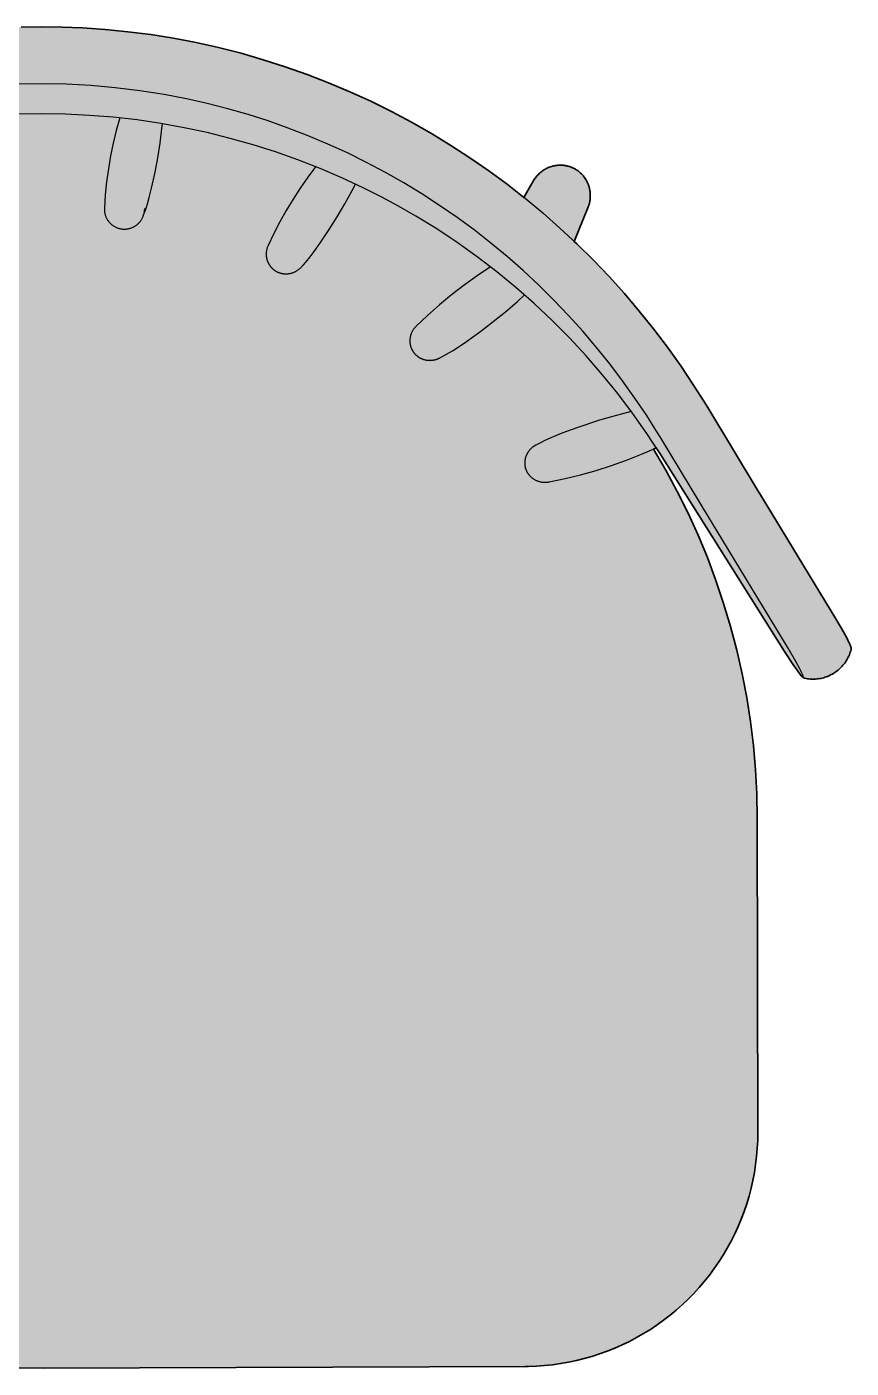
# Model space of a CAD drawing. Header units: millimetres. Extents: x 0 to 1796, y -837 to 735.
# Drawn here: x 405.4 to 699.5, y -836.6 to -358.1 of the extents above; entities that cross this region are included whole.
import ezdxf

# ---------------------------------------------------------------- set-up
doc = ezdxf.new("R2010")
doc.units = ezdxf.units.MM
doc.layers.add('Blocks', color=7, linetype='Continuous')
doc.layers.add('Blocks$Fill', color=7, linetype='Continuous', true_color=0xffffff)
doc.layers.add('Blocks$Inner', color=7, linetype='Continuous', lineweight=25, true_color=0x007f00)
doc.layers.add('Blocks$Outline', color=7, linetype='Continuous', lineweight=35, true_color=0xff3f3f)

# ---------------------------------------------------------------- blocks, each defined once
blk = doc.blocks.new('J-Series 104 Dining Chair Top')
at = {"layer": 'Blocks$Fill'}
blk.add_hatch(color=256, dxfattribs=at).paths.add_polyline_path([(407.98, -193.64), (230.95, -192.91), (228.07, -192.7), (225.21, -192.4), (222.36, -192), (219.52, -191.51), (216.71, -190.91), (213.91, -190.22), (211.15, -189.43), (208.41, -188.55), (205.7, -187.57), (203.02, -186.5), (200.39, -185.34), (197.8, -184.09), (195.25, -182.75), (192.75, -181.32), (190.3, -179.8), (187.91, -178.21), (185.57, -176.53), (183.29, -174.77), (181.07, -172.94), (178.92, -171.02), (176.83, -169.04), (174.82, -166.98), (172.87, -164.86), (171.01, -162.67), (169.21, -160.42), (167.5, -158.11), (165.87, -155.73), (164.32, -153.31), (162.85, -150.83), (161.47, -148.3), (160.18, -145.73), (158.98, -143.11), (157.87, -140.46), (156.85, -137.77), (155.93, -135.04), (155.1, -132.28), (154.36, -129.5), (153.73, -126.69), (153.19, -123.86), (152.74, -121.02), (152.4, -118.16), (152.15, -115.29), (152.01, -112.42), (151.96, -109.54), (152.33, 11.16), (152.79, 19.8), (153.54, 28.42), (154.58, 37.01), (155.91, 45.56), (157.54, 54.06), (159.46, 62.5), (161.66, 70.87), (164.14, 79.16), (166.91, 87.36), (169.95, 95.46), (173.27, 103.46), (176.86, 111.33), (180.71, 119.08), (184.83, 126.69), (189.21, 134.17), (188.2, 134.61), (139.52, 57.51), (137.95, 55.28), (137.5, 54.67), (137.08, 54.13), (136.71, 53.66), (136.43, 53.34), (136.38, 53.28), (136.22, 53.11), (136.15, 53.04), (136.08, 52.96), (136, 52.9), (135.93, 52.83), (135.86, 52.77), (135.81, 52.73), (135.78, 52.71), (135.73, 52.67), (135.7, 52.65), (135.67, 52.63), (135.64, 52.61), (135.61, 52.59), (135.57, 52.57), (135.54, 52.55), (135.5, 52.53), (135.46, 52.51), (135.42, 52.49), (135.4, 52.49), (135.37, 52.48), (135.34, 52.47), (135.3, 52.45), (135.26, 52.44), (135.22, 52.43), (134.74, 52.34), (134.26, 52.26), (133.77, 52.2), (133.29, 52.16), (132.8, 52.13), (132.31, 52.12), (131.82, 52.12), (131.33, 52.15), (130.85, 52.19), (130.36, 52.25), (129.88, 52.32), (129.4, 52.41), (128.92, 52.52), (128.45, 52.64), (127.98, 52.79), (127.52, 52.94), (127.06, 53.12), (126.61, 53.31), (126.17, 53.51), (125.73, 53.73), (125.3, 53.96), (124.88, 54.21), (124.47, 54.48), (124.07, 54.76), (123.68, 55.05), (123.3, 55.36), (122.93, 55.67), (122.57, 56.01), (122.22, 56.35), (121.89, 56.71), (121.56, 57.07), (121.26, 57.45), (120.96, 57.84), (120.68, 58.24), (120.41, 58.65), (120.16, 59.07), (119.92, 59.49), (119.69, 59.93), (119.48, 60.37), (119.29, 60.82), (119.11, 61.27), (118.95, 61.73), (118.81, 62.2), (118.68, 62.67), (118.67, 62.71), (118.66, 62.75), (118.65, 62.79), (118.65, 62.83), (118.65, 62.85), (118.64, 62.87), (118.64, 62.91), (118.64, 62.94), (118.64, 62.96), (118.64, 63.01), (118.64, 63.03), (118.64, 63.06), (118.65, 63.11), (118.65, 63.16), (118.66, 63.2), (118.67, 63.27), (118.68, 63.33), (118.69, 63.4), (118.72, 63.49), (118.74, 63.58), (118.77, 63.68), (118.8, 63.78), (118.88, 63.98), (118.96, 64.2), (119.06, 64.44), (119.17, 64.69), (119.43, 65.24), (120.1, 66.57), (121.43, 69.01), (174.87, 157.03), (179.43, 163.83), (184.18, 170.49), (189.12, 177.03), (194.25, 183.42), (199.56, 189.66), (205.05, 195.73), (210.71, 201.66), (216.54, 207.42), (217.44, 208.26), (212.44, 220.6), (212.37, 220.79), (212.3, 220.98), (212.24, 221.18), (212.18, 221.38), (212.13, 221.58), (212.08, 221.78), (212.03, 221.98), (211.98, 222.18), (211.94, 222.38), (211.9, 222.59), (211.87, 222.79), (211.84, 223), (211.81, 223.21), (211.79, 223.41), (211.77, 223.62), (211.75, 223.83), (211.74, 224.04), (211.73, 224.25), (211.73, 224.46), (211.73, 224.67), (211.73, 224.87), (211.74, 225.08), (211.75, 225.29), (211.77, 225.5), (211.79, 225.7), (211.81, 225.91), (211.83, 226.12), (211.86, 226.32), (211.9, 226.52), (211.93, 226.73), (211.98, 226.93), (212.02, 227.13), (212.07, 227.33), (212.12, 227.52), (212.17, 227.72), (212.23, 227.91), (212.29, 228.1), (212.36, 228.29), (212.42, 228.48), (212.5, 228.67), (212.57, 228.85), (212.65, 229.03), (212.73, 229.21), (212.81, 229.39), (212.89, 229.56), (212.98, 229.74), (213.07, 229.91), (213.16, 230.07), (213.26, 230.24), (213.36, 230.4), (213.56, 230.72), (213.77, 231.03), (213.99, 231.32), (214.21, 231.61), (214.45, 231.88), (214.68, 232.14), (214.93, 232.39), (215.17, 232.63), (215.43, 232.86), (215.68, 233.07), (215.94, 233.28), (216.2, 233.47), (216.46, 233.66), (216.72, 233.83), (216.99, 233.99), (217.25, 234.14), (217.51, 234.28), (217.78, 234.42), (218.04, 234.54), (218.3, 234.65), (218.56, 234.76), (218.82, 234.85), (219.07, 234.94), (219.33, 235.02), (219.58, 235.09), (219.82, 235.16), (220.07, 235.22), (220.31, 235.27), (220.55, 235.31), (220.79, 235.35), (221.02, 235.39), (221.25, 235.41), (221.47, 235.43), (221.69, 235.45), (221.91, 235.46), (222.13, 235.47), (222.34, 235.47), (222.54, 235.47), (222.93, 235.46), (223.32, 235.43), (223.71, 235.39), (224.1, 235.33), (224.48, 235.26), (224.86, 235.18), (225.24, 235.08), (225.62, 234.97), (225.99, 234.85), (226.36, 234.72), (226.72, 234.57), (227.07, 234.41), (227.42, 234.24), (227.77, 234.06), (228.11, 233.86), (228.44, 233.65), (228.76, 233.43), (229.08, 233.2), (229.39, 232.96), (229.69, 232.71), (229.98, 232.45), (230.26, 232.18), (230.53, 231.9), (230.79, 231.61), (231.04, 231.31), (231.28, 231), (231.51, 230.69), (231.73, 230.37), (231.94, 230.04), (232.14, 229.7), (235.4, 223.95), (247.99, 233.48), (254.68, 238.11), (261.49, 242.53), (268.43, 246.76), (275.5, 250.79), (282.71, 254.62), (290.06, 258.25), (297.52, 261.66), (305.12, 264.87), (312.81, 267.85), (320.58, 270.59), (328.42, 273.09), (336.36, 275.37), (344.35, 277.4), (352.42, 279.19), (360.49, 280.73), (368.58, 282.02), (376.7, 283.07), (384.82, 283.87), (392.96, 284.42), (400.23, 284.71), (407.5, 284.81), (414.77, 284.71), (422.03, 284.42), (430.18, 283.87), (438.3, 283.07), (446.42, 282.02), (454.5, 280.73), (462.58, 279.19), (470.64, 277.4), (478.64, 275.37), (486.57, 273.09), (494.42, 270.59), (502.19, 267.85), (509.88, 264.87), (517.48, 261.66), (524.94, 258.25), (532.29, 254.62), (539.49, 250.79), (546.56, 246.76), (553.5, 242.53), (560.31, 238.11), (567, 233.48), (573.55, 228.67), (579.59, 223.95), (583.05, 230.04), (583.26, 230.37), (583.48, 230.69), (583.71, 231), (583.95, 231.31), (584.2, 231.61), (584.47, 231.9), (584.74, 232.18), (585.02, 232.45), (585.31, 232.71), (585.61, 232.96), (585.92, 233.2), (586.23, 233.43), (586.56, 233.65), (586.89, 233.86), (587.23, 234.06), (587.57, 234.24), (587.92, 234.41), (588.28, 234.57), (588.64, 234.72), (589.01, 234.85), (589.38, 234.97), (589.75, 235.08), (590.13, 235.18), (590.51, 235.26), (590.9, 235.33), (591.28, 235.39), (591.67, 235.43), (592.06, 235.46), (592.45, 235.47), (592.66, 235.47), (592.87, 235.47), (593.08, 235.46), (593.3, 235.45), (593.52, 235.43), (593.75, 235.41), (593.98, 235.39), (594.21, 235.35), (594.44, 235.31), (594.68, 235.27), (594.93, 235.22), (595.17, 235.16), (595.42, 235.09), (595.67, 235.02), (595.92, 234.94), (596.18, 234.85), (596.44, 234.76), (596.7, 234.65), (596.96, 234.54), (597.22, 234.42), (597.48, 234.28), (597.75, 234.14), (598.01, 233.99), (598.27, 233.83), (598.54, 233.66), (598.8, 233.47), (599.06, 233.28), (599.31, 233.07), (599.57, 232.86), (599.82, 232.63), (600.07, 232.39), (600.31, 232.14), (600.55, 231.88), (600.78, 231.61), (601.01, 231.32), (601.22, 231.03), (601.44, 230.72), (601.64, 230.4), (601.74, 230.24), (601.83, 230.07), (601.92, 229.91), (602.01, 229.74), (602.1, 229.56), (602.19, 229.39), (602.27, 229.21), (602.35, 229.03), (602.43, 228.85), (602.5, 228.67), (602.57, 228.48), (602.64, 228.29), (602.7, 228.1), (602.76, 227.91), (602.82, 227.72), (602.88, 227.52), (602.93, 227.33), (602.98, 227.13), (603.02, 226.93), (603.06, 226.73), (603.1, 226.52), (603.13, 226.32), (603.16, 226.12), (603.19, 225.91), (603.21, 225.7), (603.23, 225.5), (603.24, 225.29), (603.25, 225.08), (603.26, 224.87), (603.27, 224.67), (603.27, 224.46), (603.26, 224.25), (603.25, 224.04), (603.24, 223.83), (603.23, 223.62), (603.21, 223.41), (603.18, 223.21), (603.16, 223), (603.13, 222.79), (603.09, 222.59), (603.05, 222.38), (603.01, 222.18), (602.97, 221.98), (602.92, 221.78), (602.87, 221.58), (602.81, 221.38), (602.75, 221.18), (602.69, 220.98), (602.63, 220.79), (602.56, 220.6), (602.41, 220.22), (597.55, 208.26), (604.29, 201.66), (609.95, 195.73), (615.43, 189.66), (620.74, 183.42), (625.87, 177.03), (630.82, 170.49), (635.56, 163.83), (640.12, 157.03), (643.77, 151.29), (693.57, 69.01), (694.89, 66.57), (695.56, 65.24), (695.82, 64.69), (695.93, 64.44), (696.03, 64.2), (696.12, 63.98), (696.19, 63.78), (696.22, 63.68), (696.25, 63.58), (696.28, 63.49), (696.3, 63.4), (696.32, 63.33), (696.33, 63.27), (696.34, 63.2), (696.34, 63.16), (696.35, 63.11), (696.35, 63.06), (696.35, 63.03), (696.36, 63.01), (696.36, 62.96), (696.35, 62.94), (696.35, 62.91), (696.35, 62.87), (696.35, 62.85), (696.35, 62.83), (696.34, 62.79), (696.33, 62.75), (696.33, 62.71), (696.32, 62.67), (696.19, 62.2), (696.04, 61.73), (695.88, 61.27), (695.7, 60.82), (695.51, 60.37), (695.3, 59.93), (695.08, 59.49), (694.84, 59.07), (694.59, 58.65), (694.32, 58.24), (694.04, 57.84), (693.74, 57.45), (693.43, 57.07), (693.11, 56.71), (692.77, 56.35), (692.43, 56.01), (692.07, 55.67), (691.7, 55.36), (691.32, 55.05), (690.92, 54.76), (690.52, 54.48), (690.11, 54.21), (689.69, 53.96), (689.26, 53.73), (688.83, 53.51), (688.38, 53.31), (687.93, 53.12), (687.48, 52.94), (687.01, 52.79), (686.54, 52.64), (686.07, 52.52), (685.6, 52.41), (685.12, 52.32), (684.63, 52.25), (684.15, 52.19), (683.66, 52.15), (683.17, 52.12), (682.68, 52.12), (682.19, 52.13), (681.71, 52.16), (681.22, 52.2), (680.74, 52.26), (680.25, 52.34), (679.77, 52.43), (679.74, 52.44), (679.7, 52.45), (679.66, 52.47), (679.62, 52.48), (679.6, 52.49), (679.58, 52.49), (679.54, 52.51), (679.5, 52.53), (679.46, 52.55), (679.42, 52.57), (679.39, 52.59), (679.35, 52.61), (679.32, 52.63), (679.29, 52.65), (679.27, 52.67), (679.21, 52.71), (679.19, 52.73), (679.14, 52.77), (679.06, 52.83), (678.99, 52.9), (678.92, 52.96), (678.85, 53.04), (678.77, 53.11), (678.62, 53.28), (678.56, 53.34), (678.28, 53.66), (677.91, 54.13), (677.5, 54.67), (677.04, 55.28), (675.48, 57.51), (672.58, 61.95), (626.8, 134.61), (625.78, 134.17), (634.28, 119.08), (638.14, 111.33), (641.73, 103.46), (645.04, 95.46), (648.09, 87.36), (650.85, 79.16), (653.34, 70.87), (655.54, 62.5), (657.45, 54.06), (659.08, 45.56), (660.42, 37.01), (661.46, 28.42), (662.21, 19.8), (662.66, 11.16), (662.83, 2.51), (662.99, -112.42), (662.84, -115.29), (662.6, -118.16), (662.25, -121.02), (661.81, -123.86), (661.27, -126.69), (660.63, -129.5), (659.9, -132.28), (659.07, -135.04), (658.14, -137.77), (657.13, -140.46), (656.01, -143.11), (654.81, -145.73), (653.52, -148.3), (652.14, -150.83), (650.68, -153.31), (649.13, -155.73), (647.5, -158.11), (645.78, -160.42), (643.99, -162.67), (642.12, -164.86), (640.18, -166.98), (638.16, -169.04), (636.08, -171.02), (633.92, -172.94), (631.71, -174.77), (629.43, -176.53), (627.09, -178.21), (624.69, -179.8), (622.24, -181.32), (619.74, -182.75), (617.2, -184.09), (614.6, -185.34), (611.97, -186.5), (609.3, -187.57), (606.59, -188.55), (603.85, -189.43), (601.08, -190.22), (598.29, -190.91), (595.47, -191.51), (592.64, -192), (589.78, -192.4), (586.92, -192.7), (584.05, -192.91), (581.17, -193.01)], flags=0)
at = {"layer": 'Blocks$Inner'}
for points in [[(400.23, 284.71), (407.5, 284.81), (414.77, 284.71), (422.03, 284.42), (430.18, 283.87), (438.3, 283.07), (446.42, 282.02), (454.5, 280.73), (462.58, 279.19), (470.64, 277.4), (478.64, 275.37), (486.57, 273.09), (494.42, 270.59), (502.19, 267.85), (509.88, 264.87), (517.48, 261.66), (524.94, 258.25), (532.29, 254.62), (539.49, 250.79), (546.56, 246.76), (553.5, 242.53), (560.31, 238.11), (567, 233.48), (573.55, 228.67), (579.99, 223.64), (586.27, 218.43), (592.44, 213.02), (598.45, 207.42), (604.29, 201.66), (609.95, 195.73), (615.43, 189.66), (620.74, 183.42), (625.87, 177.03), (630.82, 170.49), (635.56, 163.83), (640.12, 157.03), (643.77, 151.29), (645.16, 149.02), (663.22, 119.22), (664.01, 117.92), (690.84, 73.63), (693.57, 69.01), (694.89, 66.57), (695.56, 65.24), (695.82, 64.69), (695.93, 64.44), (696.03, 64.2), (696.12, 63.98), (696.19, 63.78), (696.22, 63.68), (696.25, 63.58), (696.28, 63.49), (696.3, 63.4), (696.32, 63.33), (696.33, 63.27), (696.34, 63.2), (696.34, 63.16), (696.35, 63.11), (696.35, 63.06), (696.35, 63.03), (696.36, 63.01), (696.36, 62.96), (696.35, 62.94), (696.35, 62.91), (696.35, 62.87), (696.35, 62.85), (696.35, 62.83), (696.34, 62.79), (696.33, 62.75), (696.33, 62.71), (696.32, 62.67), (696.19, 62.2), (696.04, 61.73), (695.88, 61.27), (695.7, 60.82), (695.51, 60.37), (695.3, 59.93), (695.08, 59.49), (694.84, 59.07), (694.59, 58.65), (694.32, 58.24), (694.04, 57.84), (693.74, 57.45), (693.43, 57.07), (693.11, 56.71), (692.77, 56.35), (692.43, 56.01), (692.07, 55.67), (691.7, 55.36), (691.32, 55.05), (690.92, 54.76), (690.52, 54.48), (690.11, 54.21), (689.69, 53.96), (689.26, 53.73), (688.83, 53.51), (688.38, 53.31), (687.93, 53.12), (687.48, 52.94), (687.01, 52.79), (686.54, 52.64), (686.07, 52.52), (685.6, 52.41), (685.12, 52.32), (684.63, 52.25), (684.15, 52.19), (683.66, 52.15), (683.17, 52.12), (682.68, 52.12), (682.19, 52.13), (681.71, 52.16), (681.22, 52.2), (680.74, 52.26), (680.25, 52.34), (679.77, 52.43), (679.74, 52.44), (679.7, 52.45), (679.66, 52.47), (679.62, 52.48), (679.6, 52.49), (679.58, 52.49), (679.54, 52.51), (679.5, 52.53), (679.46, 52.55), (679.42, 52.57), (679.39, 52.59), (679.35, 52.61), (679.32, 52.63), (679.29, 52.65), (679.27, 52.67), (679.21, 52.71), (679.19, 52.73), (679.14, 52.77), (679.06, 52.83), (678.99, 52.9), (678.92, 52.96), (678.85, 53.04), (678.77, 53.11), (678.62, 53.28), (678.56, 53.34), (678.28, 53.66), (677.91, 54.13), (677.5, 54.67), (677.04, 55.28), (675.48, 57.51), (672.58, 61.95), (628.2, 132.46), (623.4, 139.8), (618.35, 146.98), (613.07, 153.98), (607.55, 160.79), (601.8, 167.42), (595.83, 173.85), (589.64, 180.07), (583.25, 186.08), (576.66, 191.87), (569.87, 197.43), (562.9, 202.76), (555.76, 207.85), (548.45, 212.69), (540.97, 217.29), (534.83, 220.81), (528.59, 224.17), (522.27, 227.36), (514.6, 230.94), (506.83, 234.27), (498.95, 237.34), (490.97, 240.16), (482.91, 242.72), (474.77, 245.02), (466.56, 247.06), (458.29, 248.83), (449.96, 250.33), (441.53, 251.57), (433.05, 252.53), (424.55, 253.22), (416.03, 253.63), (407.5, 253.77), (398.97, 253.63)], [(672.58, 61.95), (672.58, 61.96), (675.54, 57.42), (677.05, 55.27), (677.49, 54.69), (677.88, 54.18), (678.23, 53.75), (678.38, 53.57), (678.53, 53.41), (678.66, 53.27), (678.72, 53.2), (678.78, 53.15), (678.83, 53.1), (678.88, 53.05), (678.93, 53.01), (678.95, 52.99), (678.97, 52.98), (678.99, 52.96), (679.01, 52.95), (679.03, 52.93), (679.05, 52.92), (679.06, 52.92), (679.07, 52.91), (679.08, 52.91), (679.09, 52.9), (679.09, 52.9), (679.1, 52.9), (679.11, 52.89), (679.12, 52.89), (679.12, 52.89), (679.12, 52.89), (679.13, 52.89), (679.13, 52.89), (679.13, 52.89), (679.14, 52.89), (679.14, 52.89), (679.14, 52.89), (679.15, 52.88), (679.15, 52.88), (679.15, 52.88), (679.16, 52.88), (679.16, 52.88), (679.16, 52.88), (679.17, 52.88), (679.17, 52.88), (679.17, 52.88), (679.18, 52.89), (679.22, 52.92), (679.22, 52.92), (679.22, 52.92), (679.22, 52.92), (679.22, 52.93), (679.23, 52.93), (679.23, 52.93), (679.23, 52.94), (679.23, 52.94), (679.23, 52.94), (679.23, 52.95), (679.23, 52.95), (679.23, 52.95), (679.23, 52.96), (679.23, 52.96), (679.23, 52.96), (679.23, 52.97), (679.24, 52.98), (679.24, 52.98), (679.24, 52.99), (679.24, 53), (679.24, 53.01), (679.24, 53.02), (679.24, 53.03), (679.24, 53.04), (679.23, 53.06), (679.23, 53.09), (679.23, 53.11), (679.22, 53.14), (679.22, 53.16), (679.21, 53.19), (679.2, 53.25), (679.18, 53.32), (679.15, 53.39), (679.13, 53.47), (679.07, 53.64), (678.99, 53.83), (678.91, 54.04), (678.8, 54.28), (678.56, 54.8), (677.92, 56.07), (676.64, 58.42), (673.87, 63.14), (646.17, 108.84), (628.19, 138.51), (626.92, 140.6), (626.35, 141.52), (625.38, 143.06), (624.4, 144.59), (623.41, 146.12), (619.18, 152.4), (614.77, 158.55), (610.2, 164.57), (605.46, 170.45), (600.56, 176.2), (595.49, 181.82), (590.25, 187.3), (584.84, 192.65), (579.26, 197.84), (573.56, 202.86), (567.74, 207.69), (561.79, 212.34), (555.71, 216.81), (549.5, 221.1), (543.17, 225.21), (536.71, 229.14), (530.13, 232.89), (523.41, 236.45), (516.57, 239.82), (509.61, 243), (502.58, 245.96), (495.49, 248.7), (488.35, 251.22), (481.14, 253.52), (473.87, 255.61), (466.54, 257.49), (459.15, 259.14), (451.16, 260.67), (442.49, 262.03), (433.78, 263.09), (425.04, 263.85), (416.27, 264.3), (407.5, 264.45), (398.72, 264.3)], [(435.34, 252.3), (434.12, 247.81), (433.04, 243.29), (432.11, 238.74), (431.33, 234.15), (430.69, 229.55), (430.21, 224.92), (429.87, 220.28), (429.86, 219.85), (429.86, 219.6), (429.87, 219.36), (429.89, 219.11), (429.92, 218.86), (429.96, 218.62), (430.01, 218.38), (430.06, 218.14), (430.12, 217.9), (430.19, 217.66), (430.27, 217.42), (430.36, 217.19), (430.45, 216.96), (430.55, 216.74), (430.67, 216.52), (430.78, 216.3), (430.91, 216.09), (431.04, 215.88), (431.18, 215.67), (431.33, 215.47), (431.48, 215.28), (431.64, 215.09), (431.81, 214.91), (431.98, 214.73), (432.16, 214.56), (432.34, 214.39), (432.53, 214.23), (432.73, 214.08), (432.93, 213.94), (433.13, 213.8), (433.34, 213.67), (433.56, 213.55), (433.78, 213.43), (434, 213.32), (434.23, 213.22), (434.46, 213.13), (434.69, 213.04), (434.92, 212.97), (435.16, 212.9), (435.4, 212.84), (435.64, 212.79), (435.89, 212.74), (436.13, 212.71), (436.38, 212.68), (436.62, 212.66), (436.87, 212.65), (437.12, 212.65), (437.37, 212.66), (437.61, 212.67), (437.86, 212.7), (438.1, 212.73), (438.35, 212.77), (438.59, 212.82), (438.83, 212.88), (439.07, 212.95), (439.31, 213.02), (439.54, 213.1), (439.77, 213.19), (440, 213.29), (440.22, 213.4), (440.44, 213.51), (440.66, 213.63), (440.87, 213.76), (441.07, 213.9), (441.28, 214.04), (441.47, 214.19), (441.66, 214.35), (441.85, 214.51), (442.03, 214.68), (442.2, 214.86), (442.37, 215.04), (442.53, 215.23), (442.69, 215.42), (442.84, 215.62), (442.98, 215.82), (443.11, 216.03), (443.24, 216.24), (443.36, 216.46), (443.47, 216.68), (443.58, 216.9), (443.67, 217.13), (443.76, 217.36), (444.11, 218.28), (444.51, 219.4), (444.89, 220.53), (445.24, 221.65), (445.88, 223.89), (446.72, 227.2), (447.97, 232.99), (448.93, 238.13), (449.76, 243.33), (450.43, 248.56), (450.6, 250.22)], [(505.24, 234.91), (502.45, 231.13), (499.78, 227.26), (497.23, 223.32), (494.8, 219.3), (492.5, 215.2), (490.33, 211.03), (488.29, 206.8), (488.19, 206.58), (488.1, 206.36), (488.02, 206.13), (487.94, 205.9), (487.87, 205.67), (487.81, 205.44), (487.76, 205.2), (487.72, 204.97), (487.68, 204.73), (487.65, 204.49), (487.63, 204.25), (487.62, 204.01), (487.61, 203.76), (487.61, 203.62), (487.62, 203.47), (487.63, 203.32), (487.64, 203.17), (487.65, 203.03), (487.66, 202.89), (487.68, 202.74), (487.7, 202.6), (487.73, 202.46), (487.75, 202.32), (487.78, 202.18), (487.82, 202.04), (487.85, 201.9), (487.89, 201.77), (487.93, 201.63), (487.97, 201.5), (488.02, 201.36), (488.07, 201.23), (488.12, 201.1), (488.17, 200.97), (488.23, 200.84), (488.28, 200.72), (488.35, 200.59), (488.41, 200.47), (488.47, 200.34), (488.54, 200.22), (488.61, 200.1), (488.69, 199.98), (488.76, 199.87), (488.84, 199.75), (488.92, 199.64), (489, 199.52), (489.08, 199.41), (489.17, 199.31), (489.26, 199.2), (489.35, 199.09), (489.44, 198.99), (489.54, 198.89), (489.63, 198.79), (489.73, 198.69), (489.83, 198.59), (489.94, 198.5), (490.04, 198.41), (490.15, 198.32), (490.26, 198.23), (490.37, 198.14), (490.48, 198.06), (490.59, 197.98), (490.71, 197.9), (490.83, 197.82), (490.94, 197.75), (491.06, 197.67), (491.18, 197.6), (491.31, 197.54), (491.43, 197.47), (491.55, 197.41), (491.68, 197.35), (491.81, 197.29), (491.93, 197.24), (492.06, 197.19), (492.19, 197.14), (492.32, 197.09), (492.46, 197.05), (492.59, 197), (492.72, 196.96), (492.86, 196.93), (492.99, 196.89), (493.13, 196.86), (493.27, 196.83), (493.4, 196.81), (493.54, 196.79), (493.68, 196.76), (493.82, 196.75), (493.95, 196.73), (494.09, 196.72), (494.23, 196.71), (494.37, 196.7), (494.51, 196.7), (494.65, 196.7), (494.79, 196.7), (494.97, 196.7), (495.15, 196.71), (495.32, 196.72), (495.5, 196.74), (495.67, 196.76), (495.85, 196.79), (496.02, 196.82), (496.2, 196.85), (496.37, 196.89), (496.54, 196.93), (496.71, 196.98), (496.88, 197.03), (497.05, 197.09), (497.22, 197.15), (497.38, 197.21), (497.55, 197.28), (497.74, 197.36), (497.93, 197.45), (498.11, 197.54), (498.29, 197.64), (498.47, 197.74), (498.65, 197.85), (498.82, 197.96), (498.99, 198.08), (499.16, 198.2), (499.32, 198.33), (499.48, 198.46), (499.64, 198.59), (499.79, 198.73), (499.94, 198.88), (500.09, 199.02), (500.23, 199.17), (500.93, 199.96), (501.72, 200.88), (503.25, 202.75), (504.69, 204.63), (506.72, 207.46), (510.08, 212.5), (512.94, 217.04), (515.69, 221.68), (518.3, 226.43), (519.48, 228.69)], [(597.5, 208.12), (602.41, 220.22), (602.56, 220.6), (602.63, 220.79), (602.69, 220.98), (602.75, 221.18), (602.81, 221.38), (602.87, 221.58), (602.92, 221.78), (602.97, 221.98), (603.01, 222.18), (603.05, 222.38), (603.09, 222.59), (603.13, 222.79), (603.16, 223), (603.18, 223.21), (603.21, 223.41), (603.23, 223.62), (603.24, 223.83), (603.25, 224.04), (603.26, 224.25), (603.27, 224.46), (603.27, 224.67), (603.26, 224.87), (603.25, 225.08), (603.24, 225.29), (603.23, 225.5), (603.21, 225.7), (603.19, 225.91), (603.16, 226.12), (603.13, 226.32), (603.1, 226.52), (603.06, 226.73), (603.02, 226.93), (602.98, 227.13), (602.93, 227.33), (602.88, 227.52), (602.82, 227.72), (602.76, 227.91), (602.7, 228.1), (602.64, 228.29), (602.57, 228.48), (602.5, 228.67), (602.43, 228.85), (602.35, 229.03), (602.27, 229.21), (602.19, 229.39), (602.1, 229.56), (602.01, 229.74), (601.92, 229.91), (601.83, 230.07), (601.74, 230.24), (601.64, 230.4), (601.44, 230.72), (601.22, 231.03), (601.01, 231.32), (600.78, 231.61), (600.55, 231.88), (600.31, 232.14), (600.07, 232.39), (599.82, 232.63), (599.57, 232.86), (599.31, 233.07), (599.06, 233.28), (598.8, 233.47), (598.54, 233.66), (598.27, 233.83), (598.01, 233.99), (597.75, 234.14), (597.48, 234.28), (597.22, 234.42), (596.96, 234.54), (596.7, 234.65), (596.44, 234.76), (596.18, 234.85), (595.92, 234.94), (595.67, 235.02), (595.42, 235.09), (595.17, 235.16), (594.93, 235.22), (594.68, 235.27), (594.44, 235.31), (594.21, 235.35), (593.98, 235.39), (593.75, 235.41), (593.52, 235.43), (593.3, 235.45), (593.08, 235.46), (592.87, 235.47), (592.66, 235.47), (592.45, 235.47), (592.06, 235.46), (591.67, 235.43), (591.28, 235.39), (590.9, 235.33), (590.51, 235.26), (590.13, 235.18), (589.75, 235.08), (589.38, 234.97), (589.01, 234.85), (588.64, 234.72), (588.28, 234.57), (587.92, 234.41), (587.57, 234.24), (587.23, 234.06), (586.89, 233.86), (586.56, 233.65), (586.23, 233.43), (585.92, 233.2), (585.61, 232.96), (585.31, 232.71), (585.02, 232.45), (584.74, 232.18), (584.47, 231.9), (584.2, 231.61), (583.95, 231.31), (583.71, 231), (583.48, 230.69), (583.26, 230.37), (583.05, 230.04), (582.86, 229.7), (579.53, 223.85)], [(443.76, 217.36), (443.85, 217.59), (443.92, 217.82), (443.99, 218.05), (444.05, 218.29), (444.11, 218.52), (444.15, 218.76), (444.19, 219), (444.22, 219.25), (444.24, 219.49), (444.26, 219.73), (444.26, 219.97)], [(567.66, 199.15), (562.92, 196), (558.3, 192.69), (553.79, 189.22), (549.41, 185.6), (545.15, 181.83), (541.03, 177.91), (540.86, 177.73), (540.69, 177.55), (540.53, 177.36), (540.37, 177.17), (540.23, 176.97), (540.09, 176.77), (539.95, 176.56), (539.83, 176.35), (539.71, 176.13), (539.59, 175.91), (539.49, 175.69), (539.39, 175.46), (539.3, 175.23), (539.22, 175), (539.15, 174.76), (539.09, 174.52), (539.03, 174.28), (538.98, 174.04), (538.94, 173.8), (538.91, 173.55), (538.88, 173.31), (538.87, 173.06), (538.86, 172.81), (538.86, 172.67), (538.87, 172.52), (538.87, 172.38), (538.88, 172.23), (538.9, 172.09), (538.91, 171.95), (538.93, 171.81), (538.95, 171.66), (538.98, 171.53), (539, 171.39), (539.03, 171.25), (539.06, 171.11), (539.1, 170.98), (539.14, 170.85), (539.18, 170.71), (539.22, 170.58), (539.27, 170.45), (539.32, 170.31), (539.37, 170.18), (539.42, 170.05), (539.48, 169.92), (539.54, 169.8), (539.6, 169.67), (539.67, 169.55), (539.73, 169.43), (539.8, 169.3), (539.88, 169.18), (539.95, 169.07), (540.03, 168.95), (540.11, 168.84), (540.19, 168.72), (540.27, 168.61), (540.36, 168.5), (540.45, 168.39), (540.54, 168.29), (540.63, 168.18), (540.72, 168.08), (540.82, 167.98), (540.92, 167.88), (541.02, 167.78), (541.12, 167.69), (541.23, 167.6), (541.33, 167.51), (541.44, 167.42), (541.55, 167.33), (541.66, 167.25), (541.78, 167.16), (541.89, 167.08), (542.01, 167.01), (542.13, 166.93), (542.25, 166.86), (542.37, 166.79), (542.49, 166.72), (542.61, 166.66), (542.74, 166.59), (542.86, 166.53), (542.99, 166.47), (543.12, 166.42), (543.25, 166.37), (543.38, 166.32), (543.51, 166.27), (543.64, 166.22), (543.77, 166.18), (543.91, 166.14), (544.04, 166.1), (544.18, 166.07), (544.31, 166.03), (544.45, 166), (544.58, 165.98), (544.72, 165.95), (544.86, 165.93), (545, 165.91), (545.13, 165.89), (545.27, 165.88), (545.41, 165.87), (545.55, 165.86), (545.69, 165.85), (545.83, 165.85), (545.97, 165.84), (546.11, 165.84), (546.29, 165.85), (546.47, 165.86), (546.65, 165.87), (546.83, 165.89), (547.01, 165.91), (547.19, 165.94), (547.37, 165.97), (547.55, 166), (547.73, 166.04), (547.91, 166.08), (548.08, 166.13), (548.26, 166.18), (548.43, 166.24), (548.6, 166.3), (548.77, 166.36), (548.94, 166.43), (549.11, 166.5), (549.27, 166.58), (549.44, 166.66), (549.6, 166.74), (550.85, 167.41), (553, 168.65), (554.06, 169.29), (556.11, 170.59), (559.09, 172.6), (564.19, 176.27), (568.62, 179.65), (572.98, 183.18), (577.25, 186.84), (579.8, 189.15)], [(617.89, 147.64), (612.1, 146.1), (606.58, 144.46), (598.41, 141.75), (593.44, 139.94), (591.5, 139.17), (589.17, 138.19), (586.85, 137.13), (585.7, 136.56), (583.8, 135.57), (582.83, 134.97), (582.63, 134.82), (582.44, 134.66), (582.25, 134.5), (582.07, 134.33), (581.9, 134.16), (581.73, 133.98), (581.56, 133.79), (581.4, 133.6), (581.32, 133.49), (581.23, 133.38), (581.15, 133.26), (581.07, 133.14), (580.99, 133.02), (580.91, 132.9), (580.84, 132.78), (580.77, 132.66), (580.7, 132.53), (580.63, 132.41), (580.57, 132.28), (580.5, 132.15), (580.45, 132.02), (580.39, 131.89), (580.34, 131.76), (580.28, 131.62), (580.24, 131.49), (580.19, 131.35), (580.15, 131.22), (580.11, 131.08), (580.07, 130.94), (580.04, 130.8), (580.01, 130.66), (579.98, 130.52), (579.95, 130.38), (579.93, 130.24), (579.91, 130.1), (579.9, 129.96), (579.88, 129.82), (579.87, 129.67), (579.86, 129.53), (579.86, 129.39), (579.86, 129.25), (579.86, 129.1), (579.87, 128.96), (579.87, 128.82), (579.88, 128.67), (579.9, 128.53), (579.91, 128.39), (579.93, 128.25), (579.96, 128.11), (579.98, 127.97), (580.01, 127.83), (580.04, 127.69), (580.08, 127.55), (580.12, 127.41), (580.16, 127.28), (580.2, 127.14), (580.25, 127), (580.3, 126.87), (580.35, 126.74), (580.41, 126.61), (580.46, 126.47), (580.52, 126.35), (580.59, 126.22), (580.65, 126.09), (580.72, 125.97), (580.79, 125.85), (580.87, 125.72), (580.94, 125.6), (581.02, 125.49), (581.1, 125.37), (581.19, 125.25), (581.27, 125.14), (581.42, 124.96), (581.57, 124.78), (581.73, 124.61), (581.9, 124.44), (582.06, 124.28), (582.24, 124.12), (582.42, 123.97), (582.6, 123.83), (582.79, 123.69), (582.98, 123.57), (583.17, 123.44), (583.36, 123.33), (583.56, 123.22), (583.76, 123.12), (583.97, 123.02), (584.17, 122.93), (584.38, 122.85), (584.6, 122.77), (584.81, 122.7), (585.03, 122.63), (585.25, 122.57), (585.47, 122.52), (585.69, 122.48), (585.91, 122.44), (586.08, 122.41), (586.25, 122.39), (586.42, 122.37), (586.59, 122.36), (586.76, 122.35), (586.93, 122.34), (587.1, 122.34), (587.27, 122.34), (587.44, 122.35), (587.61, 122.35), (587.78, 122.37), (587.95, 122.38), (588.12, 122.4), (588.29, 122.42), (588.45, 122.45), (588.62, 122.48), (594.24, 123.67), (599.81, 125.04), (605.33, 126.6), (610.8, 128.34), (616.21, 130.26), (621.56, 132.35), (626.83, 134.62)], [(625.78, 134.17), (630.16, 126.69), (634.28, 119.08), (638.14, 111.33), (641.73, 103.46), (645.04, 95.46), (648.09, 87.36), (650.85, 79.16), (653.34, 70.87), (655.54, 62.5), (657.45, 54.06), (659.08, 45.56), (660.42, 37.01), (661.46, 28.42), (662.21, 19.8), (662.66, 11.16), (662.83, 2.51), (663.03, -109.46), (663.03, -109.54), (662.99, -112.42), (662.84, -115.29), (662.6, -118.16), (662.25, -121.02), (661.81, -123.86), (661.27, -126.69), (660.63, -129.5), (659.9, -132.28), (659.07, -135.04), (658.14, -137.77), (657.13, -140.46), (656.01, -143.11), (654.81, -145.73), (653.52, -148.3), (652.14, -150.83), (650.68, -153.31), (649.13, -155.73), (647.5, -158.11), (645.78, -160.42), (643.99, -162.67), (642.12, -164.86), (640.18, -166.98), (638.16, -169.04), (636.08, -171.02), (633.92, -172.94), (631.71, -174.77), (629.43, -176.53), (627.09, -178.21), (624.69, -179.8), (622.24, -181.32), (619.74, -182.75), (617.2, -184.09), (614.6, -185.34), (611.97, -186.5), (609.3, -187.57), (606.59, -188.55), (603.85, -189.43), (601.08, -190.22), (598.29, -190.91), (595.47, -191.51), (592.64, -192), (589.78, -192.4), (586.92, -192.7), (584.05, -192.91), (581.17, -193.01), (580.19, -193.02), (407.98, -193.64), (234.81, -193.02)]]:
    blk.add_lwpolyline(points, dxfattribs=at)
at = {"layer": 'Blocks$Outline'}
for points in [[(400.23, 284.71), (407.5, 284.81), (414.77, 284.71), (422.03, 284.42), (430.18, 283.87), (438.3, 283.07), (446.42, 282.02), (454.5, 280.73), (462.58, 279.19), (470.64, 277.4), (478.64, 275.37), (486.57, 273.09), (494.42, 270.59), (502.19, 267.85), (509.88, 264.87), (517.48, 261.66), (524.94, 258.25), (532.29, 254.62), (539.49, 250.79), (546.56, 246.76), (553.5, 242.53), (560.31, 238.11), (567, 233.48), (573.55, 228.67), (579.59, 223.95)], [(579.59, 223.95), (582.86, 229.7), (583.05, 230.04), (583.26, 230.37), (583.48, 230.69), (583.71, 231), (583.95, 231.31), (584.2, 231.61), (584.47, 231.9), (584.74, 232.18), (585.02, 232.45), (585.31, 232.71), (585.61, 232.96), (585.92, 233.2), (586.23, 233.43), (586.56, 233.65), (586.89, 233.86), (587.23, 234.06), (587.57, 234.24), (587.92, 234.41), (588.28, 234.57), (588.64, 234.72), (589.01, 234.85), (589.38, 234.97), (589.75, 235.08), (590.13, 235.18), (590.51, 235.26), (590.9, 235.33), (591.28, 235.39), (591.67, 235.43), (592.06, 235.46), (592.45, 235.47), (592.66, 235.47), (592.87, 235.47), (593.08, 235.46), (593.3, 235.45), (593.52, 235.43), (593.75, 235.41), (593.98, 235.39), (594.21, 235.35), (594.44, 235.31), (594.68, 235.27), (594.93, 235.22), (595.17, 235.16), (595.42, 235.09), (595.67, 235.02), (595.92, 234.94), (596.18, 234.85), (596.44, 234.76), (596.7, 234.65), (596.96, 234.54), (597.22, 234.42), (597.48, 234.28), (597.75, 234.14), (598.01, 233.99), (598.27, 233.83), (598.54, 233.66), (598.8, 233.47), (599.06, 233.28), (599.31, 233.07), (599.57, 232.86), (599.82, 232.63), (600.07, 232.39), (600.31, 232.14), (600.55, 231.88), (600.78, 231.61), (601.01, 231.32), (601.22, 231.03), (601.44, 230.72), (601.64, 230.4), (601.74, 230.24), (601.83, 230.07), (601.92, 229.91), (602.01, 229.74), (602.1, 229.56), (602.19, 229.39), (602.27, 229.21), (602.35, 229.03), (602.43, 228.85), (602.5, 228.67), (602.57, 228.48), (602.64, 228.29), (602.7, 228.1), (602.76, 227.91), (602.82, 227.72), (602.88, 227.52), (602.93, 227.33), (602.98, 227.13), (603.02, 226.93), (603.06, 226.73), (603.1, 226.52), (603.13, 226.32), (603.16, 226.12), (603.19, 225.91), (603.21, 225.7), (603.23, 225.5), (603.24, 225.29), (603.25, 225.08), (603.26, 224.87), (603.27, 224.67), (603.27, 224.46), (603.26, 224.25), (603.25, 224.04), (603.24, 223.83), (603.23, 223.62), (603.21, 223.41), (603.18, 223.21), (603.16, 223), (603.13, 222.79), (603.09, 222.59), (603.05, 222.38), (603.01, 222.18), (602.97, 221.98), (602.92, 221.78), (602.87, 221.58), (602.81, 221.38), (602.75, 221.18), (602.69, 220.98), (602.63, 220.79), (602.56, 220.6), (602.41, 220.22), (597.55, 208.26)], [(597.55, 208.26), (598.45, 207.42), (604.29, 201.66), (609.95, 195.73), (615.43, 189.66), (620.74, 183.42), (625.87, 177.03), (630.82, 170.49), (635.56, 163.83), (640.12, 157.03), (643.77, 151.29), (645.16, 149.02), (663.22, 119.22), (664.01, 117.92), (690.84, 73.63), (693.57, 69.01), (694.89, 66.57), (695.56, 65.24), (695.82, 64.69), (695.93, 64.44), (696.03, 64.2), (696.12, 63.98), (696.19, 63.78), (696.22, 63.68), (696.25, 63.58), (696.28, 63.49), (696.3, 63.4), (696.32, 63.33), (696.33, 63.27), (696.34, 63.2), (696.34, 63.16), (696.35, 63.11), (696.35, 63.06), (696.35, 63.03), (696.36, 63.01), (696.36, 62.96), (696.35, 62.94), (696.35, 62.91), (696.35, 62.87), (696.35, 62.85), (696.35, 62.83), (696.34, 62.79), (696.33, 62.75), (696.33, 62.71), (696.32, 62.67), (696.19, 62.2), (696.04, 61.73), (695.88, 61.27), (695.7, 60.82), (695.51, 60.37), (695.3, 59.93), (695.08, 59.49), (694.84, 59.07), (694.59, 58.65), (694.32, 58.24), (694.04, 57.84), (693.74, 57.45), (693.43, 57.07), (693.11, 56.71), (692.77, 56.35), (692.43, 56.01), (692.07, 55.67), (691.7, 55.36), (691.32, 55.05), (690.92, 54.76), (690.52, 54.48), (690.11, 54.21), (689.69, 53.96), (689.26, 53.73), (688.83, 53.51), (688.38, 53.31), (687.93, 53.12), (687.48, 52.94), (687.01, 52.79), (686.54, 52.64), (686.07, 52.52), (685.6, 52.41), (685.12, 52.32), (684.63, 52.25), (684.15, 52.19), (683.66, 52.15), (683.17, 52.12), (682.68, 52.12), (682.19, 52.13), (681.71, 52.16), (681.22, 52.2), (680.74, 52.26), (680.25, 52.34), (679.77, 52.43), (679.74, 52.44), (679.7, 52.45), (679.66, 52.47), (679.62, 52.48), (679.6, 52.49), (679.58, 52.49), (679.54, 52.51), (679.5, 52.53), (679.46, 52.55), (679.42, 52.57), (679.39, 52.59), (679.35, 52.61), (679.32, 52.63), (679.29, 52.65), (679.27, 52.67), (679.21, 52.71), (679.19, 52.73), (679.14, 52.77), (679.06, 52.83), (678.99, 52.9), (678.92, 52.96), (678.85, 53.04), (678.77, 53.11), (678.62, 53.28), (678.56, 53.34), (678.28, 53.66), (677.91, 54.13), (677.5, 54.67), (677.04, 55.28), (675.48, 57.51), (672.58, 61.95), (628.2, 132.46), (626.8, 134.61)], [(407.98, -193.64), (234.81, -193.02)], [(625.78, 134.17), (630.16, 126.69), (634.28, 119.08), (638.14, 111.33), (641.73, 103.46), (645.04, 95.46), (648.09, 87.36), (650.85, 79.16), (653.34, 70.87), (655.54, 62.5), (657.45, 54.06), (659.08, 45.56), (660.42, 37.01), (661.46, 28.42), (662.21, 19.8), (662.66, 11.16), (662.83, 2.51), (663.03, -109.46), (663.03, -109.54), (662.99, -112.42), (662.84, -115.29), (662.6, -118.16), (662.25, -121.02), (661.81, -123.86), (661.27, -126.69), (660.63, -129.5), (659.9, -132.28), (659.07, -135.04), (658.14, -137.77), (657.13, -140.46), (656.01, -143.11), (654.81, -145.73), (653.52, -148.3), (652.14, -150.83), (650.68, -153.31), (649.13, -155.73), (647.5, -158.11), (645.78, -160.42), (643.99, -162.67), (642.12, -164.86), (640.18, -166.98), (638.16, -169.04), (636.08, -171.02), (633.92, -172.94), (631.71, -174.77), (629.43, -176.53), (627.09, -178.21), (624.69, -179.8), (622.24, -181.32), (619.74, -182.75), (617.2, -184.09), (614.6, -185.34), (611.97, -186.5), (609.3, -187.57), (606.59, -188.55), (603.85, -189.43), (601.08, -190.22), (598.29, -190.91), (595.47, -191.51), (592.64, -192), (589.78, -192.4), (586.92, -192.7), (584.05, -192.91), (581.17, -193.01), (580.19, -193.02), (407.98, -193.64)], [(626.8, 134.61), (625.78, 134.17)]]:
    blk.add_lwpolyline(points, dxfattribs=at)

msp = doc.modelspace()

# ---------------------------------------------------------------- block references
at = {"layer": 'Blocks'}
msp.add_blockref('J-Series 104 Dining Chair Top', (3.16, -642.93), dxfattribs=at)

doc.saveas('drawing.dxf')
